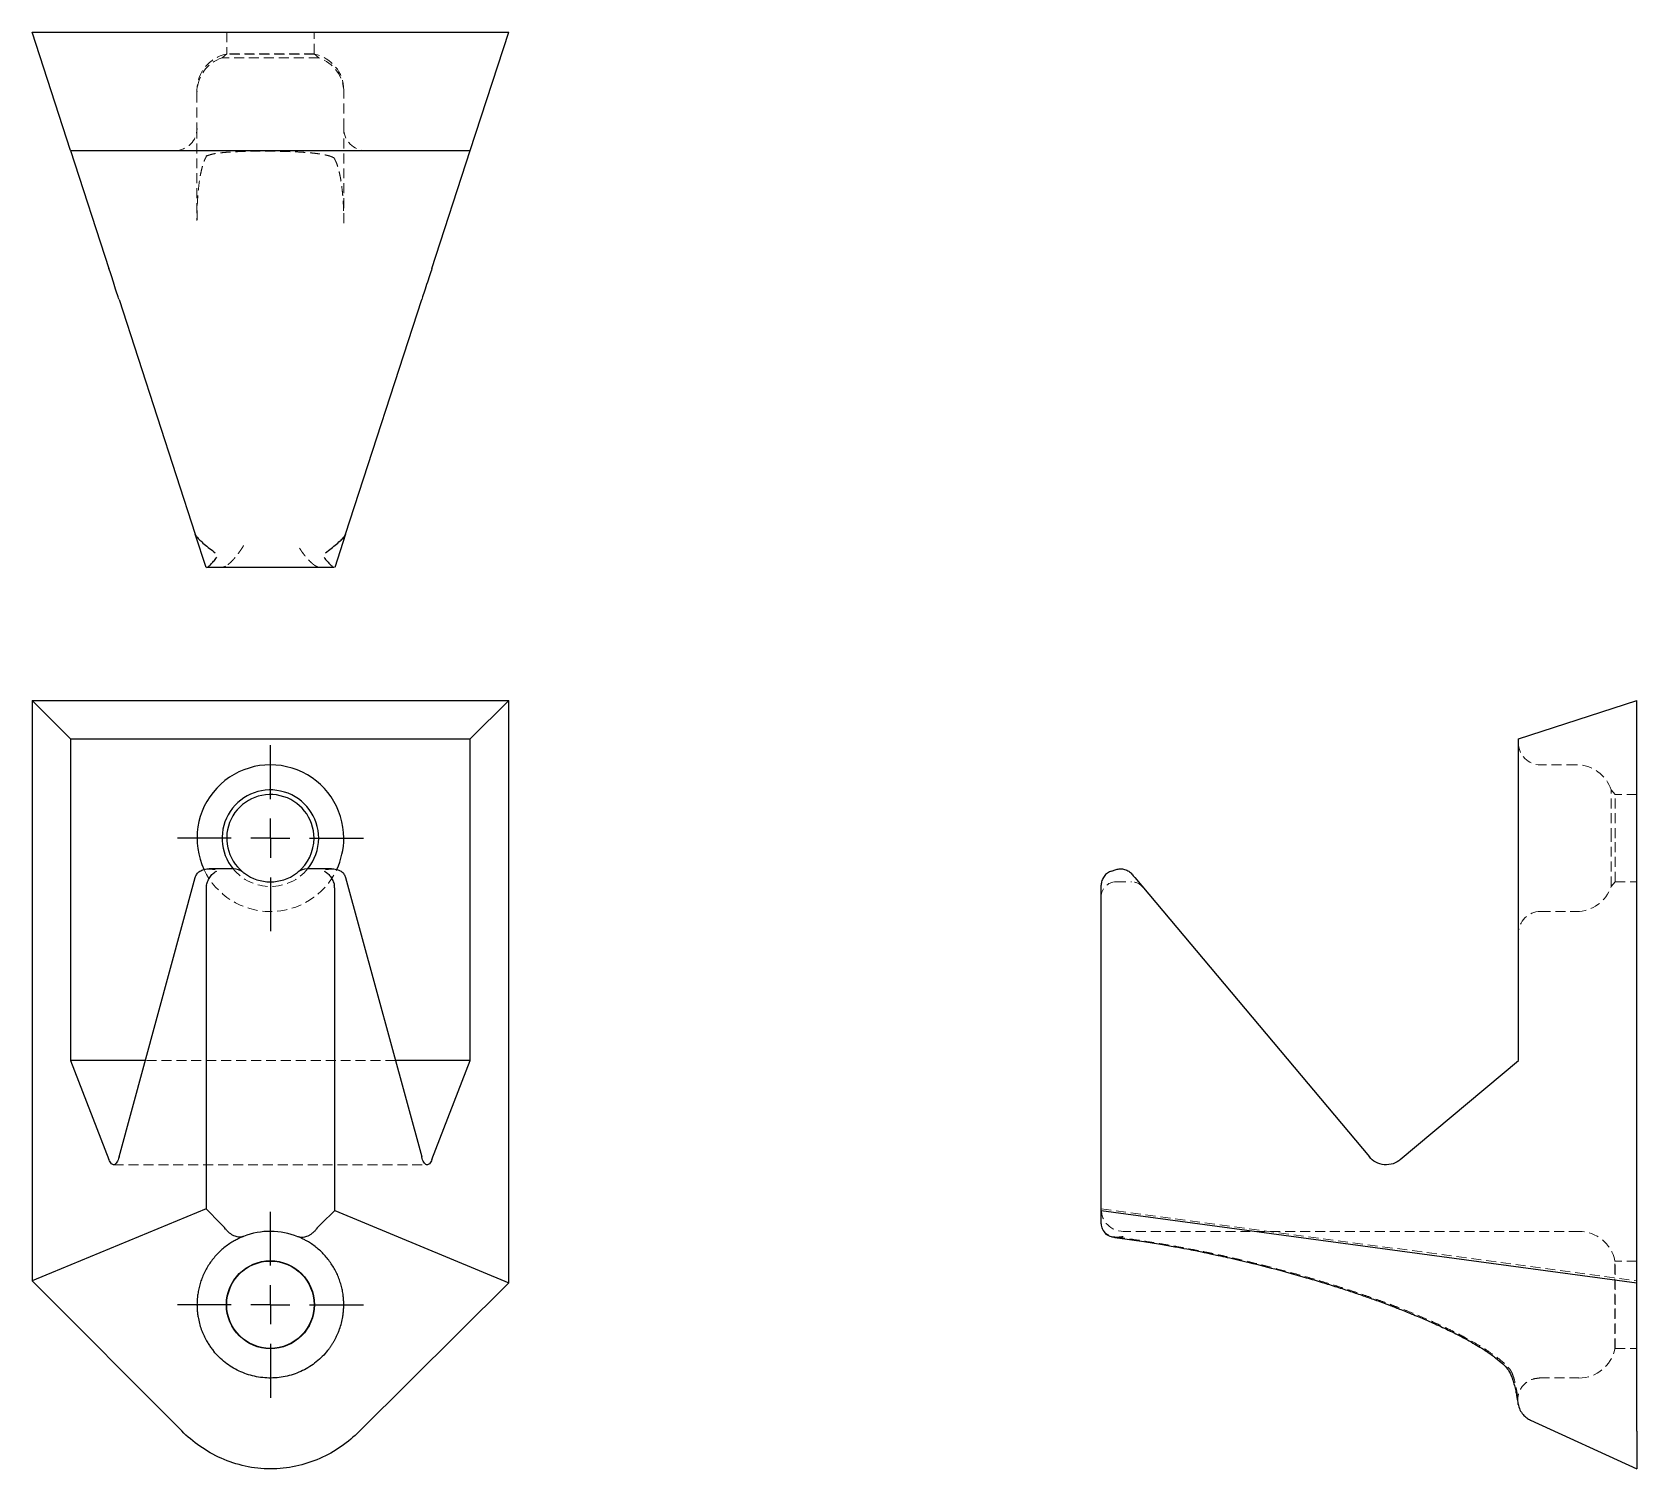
# Model space of a CAD drawing. Header units: millimetres. Extents: x 53 to 257, y 9 to 192.
import ezdxf

# ---------------------------------------------------------------- set-up
doc = ezdxf.new("R2010")
doc.units = ezdxf.units.MM
doc.linetypes.add('HIDDEN', pattern=[1.905, 1.27, -0.635])
doc.layers.add('10', color=7, linetype='Continuous')

# ---------------------------------------------------------------- blocks, each defined once
blk = doc.blocks.new('SW_CENTERMARKSYMBOL_0')
at = {"layer": '10', "color": 0}
for p, q in [((0, 5), (0, 11.86)), ((0, 0), (0, 2.5)), ((-5, 0), (-11.86, 0)), ((0, 0), (-2.5, 0)), ((0, 0), (0, -2.5)), ((0, 0), (2.5, 0)), ((5, 0), (11.86, 0)), ((0, -5), (0, -11.86))]:
    blk.add_line(p, q, dxfattribs=at)
blk = doc.blocks.new('SW_CENTERMARKSYMBOL_1')
at = {"layer": '10', "color": 0}
for p, q in [((0, 5), (0, 11.86)), ((0, 0), (0, 2.5)), ((-5, 0), (-11.86, 0)), ((0, 0), (-2.5, 0)), ((0, 0), (0, -2.5)), ((0, 0), (2.5, 0)), ((5, 0), (11.86, 0)), ((0, -5), (0, -11.86))]:
    blk.add_line(p, q, dxfattribs=at)

msp = doc.modelspace()

# ---------------------------------------------------------------- linework, layer by layer
at = {"color": 7, "linetype": 'Continuous', "lineweight": 25}
for p, q in [((52.61, 192.27), (113.39, 192.27)), ((57.52, 177.16), (52.61, 192.27)), ((108.48, 177.16), (113.39, 192.27)), ((57.52, 177.16), (108.48, 177.16)), ((57.52, 177.16), (62.41, 162.1)), ((103.59, 162.1), (108.48, 177.16)), ((63.7, 158.15), (73.42, 128.23)), ((92.58, 128.23), (102.3, 158.15)), ((74.8, 123.96), (73.42, 128.23)), ((92.58, 128.23), (91.2, 123.96)), ((78.57, 123.96), (74.85, 123.96)), ((87.43, 123.96), (78.57, 123.96)), ((91.15, 123.96), (87.43, 123.96)), ((52.61, 107), (52.61, 32.95)), ((57.52, 102.09), (52.61, 107)), ((52.61, 107), (113.39, 107)), ((108.48, 102.09), (113.39, 107)), ((113.39, 32.71), (113.39, 107)), ((242.16, 102.09), (257.27, 107)), ((257.27, 32.71), (257.27, 107)), ((57.52, 102.09), (57.52, 61.04)), ((57.52, 102.09), (108.48, 102.09)), ((108.48, 61.04), (108.48, 102.09)), ((242.16, 61.04), (242.16, 102.09)), ((63.7, 48.75), (73.42, 84.41)), ((78.32, 85.51), (75.19, 85.51)), ((90.81, 85.51), (87.68, 85.51)), ((92.58, 84.41), (102.3, 48.75)), ((190.26, 85.23), (190.85, 85.42)), ((193.23, 84.41), (223.15, 48.75)), ((74.8, 83.02), (74.8, 42.12)), ((91.2, 41.93), (91.2, 83.02)), ((188.96, 41.93), (188.96, 83.02)), ((57.52, 61.04), (62.41, 48.41)), ((67.05, 61.04), (57.52, 61.04)), ((108.48, 61.04), (98.95, 61.04)), ((103.59, 48.41), (108.48, 61.04)), ((227.1, 48.41), (242.16, 61.04)), ((74.8, 42.12), (52.61, 32.95)), ((74.8, 42.12), (76.64, 40.28)), ((89.46, 40.21), (91.2, 41.93)), ((91.2, 41.93), (113.39, 32.71)), ((188.96, 40.21), (188.96, 41.93)), ((188.96, 41.93), (257.27, 32.71)), ((52.61, 32.95), (71.7, 13.79)), ((94.35, 13.75), (113.39, 32.71)), ((257.27, 13.75), (257.27, 32.71)), ((243.7, 15.19), (257.27, 8.95))]:
    msp.add_line(p, q, dxfattribs=at)
at = {"color": 7, "linetype": 'HIDDEN', "lineweight": 18}
for p, q in [((77.43, 192.27), (77.43, 189.5)), ((88.57, 189.5), (88.57, 192.27)), ((77.43, 189.5), (76.84, 189)), ((89.16, 189), (76.84, 189)), ((88.61, 189.47), (77.39, 189.47)), ((88.57, 189.5), (77.43, 189.5)), ((89.16, 189), (88.57, 189.5)), ((73.64, 184.88), (73.64, 184.56)), ((73.64, 184.56), (73.64, 179.97)), ((92.36, 184.56), (92.36, 184.88)), ((92.36, 179.97), (92.36, 184.56)), ((73.64, 179.97), (73.64, 168.24)), ((92.36, 167.9), (92.36, 179.97)), ((74.9, 176.5), (74.78, 176.43)), ((249.56, 98.78), (244.97, 98.78)), ((254, 89.42), (254, 95.59)), ((254.5, 94.99), (254, 95.59)), ((254.5, 89.42), (254.5, 94.99)), ((257.27, 94.99), (254.5, 94.99)), ((254, 83.26), (254, 89.42)), ((254.5, 83.85), (254.5, 89.42)), ((79.5, 85.09), (79.64, 84.98)), ((86.36, 84.98), (86.5, 85.09)), ((190.83, 83.85), (192.82, 83.85)), ((254, 83.26), (254.5, 83.85)), ((254.5, 83.85), (257.27, 83.85)), ((244.97, 80.07), (249.56, 80.07)), ((98.95, 61.04), (67.05, 61.04)), ((63, 47.75), (103, 47.75)), ((188.96, 42.12), (257.27, 32.95)), ((249.88, 39.26), (191.77, 39.26)), ((254.47, 24.3), (254.47, 35.51)), ((254.5, 35.47), (254.47, 35.51)), ((254.5, 29.9), (254.5, 35.47)), ((257.27, 35.47), (254.5, 35.47)), ((254.5, 24.33), (254.5, 29.9)), ((254.47, 24.3), (254.5, 24.33)), ((254.5, 24.33), (257.27, 24.33)), ((244.87, 20.55), (249.88, 20.55)), ((242.09, 17.36), (242.09, 17.36))]:
    msp.add_line(p, q, dxfattribs=at)
at = {"color": 7, "linetype": 'Continuous', "lineweight": 25}
for radius in [5.61, 5.57]:
    msp.add_circle((83, 29.9), radius, dxfattribs=at)
at = {"color": 7, "linetype": 'HIDDEN', "lineweight": 18}
for centre, radius, start, end in [((78.32, 184.88), 4.68, 101.4389, 180), ((78.32, 184.56), 4.68, 108.5117, 180), ((87.68, 184.88), 4.68, 0, 78.5611), ((87.68, 184.56), 4.68, 0, 71.4883), ((70.84, 179.97), 2.81, 270, 0), ((95.16, 179.97), 2.81, 180, 270), ((244.97, 101.59), 2.81, 180, 270), ((249.56, 94.1), 4.68, 18.5117, 90), ((83, 89.42), 9.36, 205.4108, 334.6232), ((83, 89.42), 6.16, 219.4064, 320.5936), ((190.83, 81.98), 1.87, 90, 180), ((192.82, 81.98), 1.87, 40, 90), ((249.56, 84.75), 4.68, 270, 341.4883), ((244.97, 77.26), 2.81, 90, 180), ((191.77, 42.07), 2.81, 180, 270), ((249.88, 34.58), 4.68, 11.4389, 90), ((249.88, 25.22), 4.68, 270, 348.5611)]:
    msp.add_arc(centre, radius, start, end, dxfattribs=at)
at = {"color": 7, "linetype": 'Continuous', "lineweight": 25}
for centre, radius, start, end in [((83, 89.42), 9.36, 0, 205.4108), ((83, 89.42), 6.16, 0, 219.4064), ((83, 89.42), 5.57, 0, 231.0184), ((83, 89.42), 5.57, 308.9816, 0), ((83, 89.42), 6.16, 320.5936, 0), ((83, 89.42), 9.36, 334.6232, 0), ((78.32, 83.64), 1.87, 51.0184, 90), ((83, 89.42), 5.57, 233.4584, 306.5416), ((87.68, 83.64), 1.87, 90, 128.9816), ((83, 29.9), 9.36, 68.0149, 111.3637)]:
    msp.add_arc(centre, radius, start, end, dxfattribs=at)
at = {"color": 7, "linetype": 'HIDDEN', "lineweight": 18}
for points, knots in [([(73.64, 168.24), (73.64, 168.55), (73.64, 169.25), (73.68, 170.44), (73.77, 171.73), (73.89, 172.93), (74.04, 173.88), (74.19, 174.59), (74.33, 175.15), (74.48, 175.61), (74.64, 176.03), (74.82, 176.39), (74.94, 176.53), (74.92, 176.52), (74.92, 176.51)], [0, 0, 0, 0, 0.10076, 0.222886, 0.360632, 0.485534, 0.590112, 0.663803, 0.72917, 0.79301, 0.849609, 0.912478, 0.988247, 1, 1, 1, 1]), ([(74.79, 176.44), (74.99, 176.51), (75.38, 176.66), (76.08, 176.79), (76.88, 176.9), (77.72, 176.96), (78.66, 177.01), (79.61, 177.05), (80.72, 177.07), (81.94, 177.07), (83.3, 177.07), (84.66, 177.04), (85.98, 177), (86.99, 176.95), (87.81, 176.89), (88.49, 176.83), (89.12, 176.75), (89.7, 176.66), (90.23, 176.55), (90.73, 176.41), (91, 176.28), (91.14, 176.22)], [0, 0, 0, 0, 0.059347, 0.114614, 0.16464, 0.225699, 0.271983, 0.322881, 0.38071, 0.444721, 0.510626, 0.587539, 0.650654, 0.71523, 0.751019, 0.788558, 0.831828, 0.869201, 0.910359, 0.954345, 1, 1, 1, 1]), ([(91.09, 176.24), (91.09, 176.25), (91.06, 176.26), (91.16, 176.15), (91.28, 175.91), (91.46, 175.51), (91.65, 174.95), (91.8, 174.34), (91.92, 173.77), (92.02, 173.18), (92.12, 172.45), (92.22, 171.57), (92.29, 170.55), (92.35, 169.31), (92.35, 168.39), (92.36, 167.9)], [0, 0, 0, 0, 0.011566, 0.071113, 0.129338, 0.182563, 0.272453, 0.353282, 0.400533, 0.462193, 0.548614, 0.63211, 0.733768, 0.855679, 1, 1, 1, 1]), ([(79.59, 126.77), (79.56, 126.72), (79.48, 126.59), (79.35, 126.38), (79.2, 126.16), (79.01, 125.89), (78.78, 125.57), (78.48, 125.2), (78.18, 124.87), (77.92, 124.61), (77.72, 124.43), (77.56, 124.31), (77.41, 124.2), (77.32, 124.15), (77.28, 124.12)], [0, 0, 0, 0, 0.042467, 0.125593, 0.195313, 0.250844, 0.384952, 0.499734, 0.630568, 0.750012, 0.815013, 0.878321, 0.939968, 1, 1, 1, 1]), ([(88.84, 124.12), (88.81, 124.13), (88.75, 124.17), (88.65, 124.23), (88.55, 124.3), (88.45, 124.38), (88.34, 124.47), (88.17, 124.62), (87.92, 124.86), (87.62, 125.19), (87.32, 125.57), (87.08, 125.88), (86.89, 126.16), (86.75, 126.38), (86.61, 126.59), (86.53, 126.72), (86.5, 126.77)], [0, 0, 0, 0, 0.0398654, 0.0804361, 0.1217282, 0.1637544, 0.2065247, 0.2500471, 0.3694696, 0.5003107, 0.6150502, 0.7491741, 0.804802, 0.8745633, 0.9572386, 1, 1, 1, 1]), ([(191.77, 38.62), (191.72, 38.61), (191.59, 38.58), (191.38, 38.55), (191.16, 38.53), (190.89, 38.52), (190.57, 38.54), (190.2, 38.63), (189.87, 38.77), (189.61, 38.94), (189.43, 39.1), (189.31, 39.24), (189.2, 39.4), (189.15, 39.51), (189.12, 39.56)], [0, 0, 0, 0, 0.042467, 0.125593, 0.195313, 0.250844, 0.384952, 0.499734, 0.630568, 0.750012, 0.815013, 0.878321, 0.939968, 1, 1, 1, 1]), ([(190.68, 38.52), (190.77, 38.5), (191.12, 38.44), (191.5, 38.52), (191.77, 38.58)], [0, 0, 0, 0, 0.272599, 1, 1, 1, 1]), ([(190.7, 38.53), (191.22, 38.47), (192.64, 38.3), (194.85, 37.96), (197.21, 37.58), (199.24, 37.21), (200.89, 36.89), (202.25, 36.62), (203.44, 36.37), (204.61, 36.12), (205.84, 35.84), (207.51, 35.46), (209.7, 34.92), (212.42, 34.21), (215.29, 33.42), (217.84, 32.65), (219.95, 31.99), (221.6, 31.44), (223.14, 30.91), (224.58, 30.4), (225.91, 29.91), (227.24, 29.4), (228.61, 28.85), (230.13, 28.22), (231.77, 27.49), (233.57, 26.65), (235.25, 25.79), (236.79, 24.93), (238.11, 24.12), (239.23, 23.35), (240.11, 22.65), (240.72, 22.07), (241.16, 21.57), (241.3, 21.3), (241.36, 21.18)], [0, 0, 0, 0, 0.029634, 0.08075, 0.125844, 0.164326, 0.19582, 0.220102, 0.241376, 0.263125, 0.286281, 0.310819, 0.358078, 0.409691, 0.465254, 0.52074, 0.554201, 0.585626, 0.615023, 0.642445, 0.667957, 0.691715, 0.719005, 0.747718, 0.780205, 0.815542, 0.854138, 0.882188, 0.910821, 0.938635, 0.957961, 0.975089, 0.989239, 1, 1, 1, 1]), ([(241.36, 21.18), (241.45, 20.92), (241.64, 20.38), (241.81, 19.64), (241.94, 18.96), (242.02, 18.39), (242.07, 17.93), (242.09, 17.58), (242.1, 17.47), (242.1, 17.41)], [0, 0, 0, 0, 0.130971, 0.267068, 0.409065, 0.553966, 0.700982, 0.850606, 1, 1, 1, 1]), ([(242.12, 17.25), (242.09, 17.48), (242.04, 17.93), (242.18, 18.62), (242.47, 19.25), (242.89, 19.77), (243.39, 20.14), (244.04, 20.46), (244.55, 20.51), (244.87, 20.55)], [0, 0, 0, 0, 0.142591, 0.28678, 0.428513, 0.563951, 0.690131, 0.805272, 1, 1, 1, 1])]:
    msp.add_open_spline(points, degree=3, knots=knots, dxfattribs=at)
at = {"color": 7, "linetype": 'Continuous', "lineweight": 25}
for points, knots in [([(63.7, 158.15), (63.63, 158.36), (63.54, 158.64), (63.33, 159.29), (63.2, 159.67), (62.95, 160.44), (62.83, 160.83), (62.6, 161.54), (62.49, 161.85), (62.41, 162.1)], [0, 0, 0, 0, 0.25, 0.25, 0.5, 0.5, 0.75, 0.75, 1, 1, 1, 1]), ([(103.59, 162.1), (103.51, 161.85), (103.4, 161.54), (103.17, 160.83), (103.05, 160.44), (102.8, 159.67), (102.67, 159.29), (102.46, 158.64), (102.37, 158.36), (102.3, 158.15)], [0, 0, 0, 0, 0.25, 0.25, 0.5, 0.5, 0.75, 0.75, 1, 1, 1, 1]), ([(73.62, 127.87), (73.71, 127.75), (73.83, 127.62), (74.15, 127.31), (74.34, 127.13), (74.77, 126.76), (75, 126.57), (75.49, 126.2), (75.73, 126.02), (75.97, 125.85)], [0, 0, 0, 0, 0.25, 0.25, 0.5, 0.5, 0.75, 0.75, 1, 1, 1, 1]), ([(90.03, 125.85), (90.27, 126.02), (90.51, 126.2), (91, 126.57), (91.23, 126.76), (91.66, 127.13), (91.85, 127.31), (92.17, 127.62), (92.29, 127.75), (92.38, 127.87)], [0, 0, 0, 0, 0.25, 0.25, 0.5, 0.5, 0.75, 0.75, 1, 1, 1, 1]), ([(74.85, 123.96), (74.89, 123.96), (74.96, 123.99), (75.13, 124.11), (75.23, 124.2), (75.47, 124.44), (75.61, 124.59), (75.89, 124.91), (76.03, 125.08), (76.16, 125.26)], [0, 0, 0, 0, 0.25, 0.25, 0.5, 0.5, 0.75, 0.75, 1, 1, 1, 1]), ([(89.84, 125.26), (89.97, 125.08), (90.11, 124.91), (90.39, 124.59), (90.53, 124.44), (90.77, 124.2), (90.87, 124.11), (91.04, 123.99), (91.11, 123.96), (91.15, 123.96)], [0, 0, 0, 0, 0.25, 0.25, 0.5, 0.5, 0.75, 0.75, 1, 1, 1, 1]), ([(73.62, 84.84), (73.71, 84.98), (73.83, 85.1), (74.15, 85.3), (74.34, 85.39), (74.77, 85.49), (75, 85.51), (75.49, 85.51), (75.73, 85.47), (75.97, 85.42)], [0, 0, 0, 0, 0.25, 0.25, 0.5, 0.5, 0.75, 0.75, 1, 1, 1, 1]), ([(74.85, 83.45), (74.89, 83.63), (74.96, 83.82), (75.13, 84.2), (75.23, 84.38), (75.47, 84.71), (75.61, 84.85), (75.89, 85.08), (76.03, 85.17), (76.16, 85.23)], [0, 0, 0, 0, 0.25, 0.25, 0.5, 0.5, 0.75, 0.75, 1, 1, 1, 1]), ([(89.84, 85.23), (89.97, 85.17), (90.11, 85.08), (90.39, 84.85), (90.53, 84.71), (90.77, 84.38), (90.87, 84.2), (91.04, 83.82), (91.11, 83.63), (91.15, 83.45)], [0, 0, 0, 0, 0.25, 0.25, 0.5, 0.5, 0.75, 0.75, 1, 1, 1, 1]), ([(90.03, 85.42), (90.27, 85.47), (90.51, 85.51), (91, 85.51), (91.23, 85.49), (91.66, 85.39), (91.85, 85.3), (92.17, 85.1), (92.29, 84.98), (92.38, 84.84)], [0, 0, 0, 0, 0.25, 0.25, 0.5, 0.5, 0.75, 0.75, 1, 1, 1, 1]), ([(190.26, 85.23), (190.08, 85.17), (189.91, 85.08), (189.59, 84.85), (189.44, 84.71), (189.2, 84.38), (189.11, 84.2), (188.99, 83.82), (188.96, 83.63), (188.96, 83.45)], [0, 0, 0, 0, 0.25, 0.25, 0.5, 0.5, 0.75, 0.75, 1, 1, 1, 1]), ([(190.85, 85.42), (191.02, 85.47), (191.2, 85.51), (191.57, 85.51), (191.76, 85.49), (192.13, 85.39), (192.31, 85.3), (192.62, 85.1), (192.75, 84.98), (192.87, 84.84)], [0, 0, 0, 0, 0.25, 0.25, 0.5, 0.5, 0.75, 0.75, 1, 1, 1, 1]), ([(63.7, 48.75), (63.63, 48.5), (63.54, 48.27), (63.33, 47.91), (63.2, 47.8), (62.95, 47.73), (62.83, 47.78), (62.6, 48.01), (62.49, 48.19), (62.41, 48.41)], [0, 0, 0, 0, 0.25, 0.25, 0.5, 0.5, 0.75, 0.75, 1, 1, 1, 1]), ([(103.59, 48.41), (103.51, 48.19), (103.4, 48.01), (103.17, 47.78), (103.05, 47.73), (102.8, 47.8), (102.67, 47.91), (102.46, 48.27), (102.37, 48.5), (102.3, 48.75)], [0, 0, 0, 0, 0.25, 0.25, 0.5, 0.5, 0.75, 0.75, 1, 1, 1, 1]), ([(227.1, 48.41), (226.85, 48.19), (226.54, 48.01), (225.83, 47.78), (225.44, 47.73), (224.67, 47.8), (224.29, 47.91), (223.64, 48.27), (223.36, 48.5), (223.15, 48.75)], [0, 0, 0, 0, 0.25, 0.25, 0.5, 0.5, 0.75, 0.75, 1, 1, 1, 1]), ([(79.59, 38.62), (79.56, 38.61), (79.48, 38.58), (79.35, 38.55), (79.2, 38.53), (79.01, 38.52), (78.78, 38.54), (78.48, 38.63), (78.18, 38.77), (77.92, 38.94), (77.72, 39.1), (77.56, 39.24), (77.41, 39.4), (77.32, 39.51), (77.28, 39.56)], [0, 0, 0, 0, 0.042467, 0.125593, 0.195313, 0.250844, 0.384952, 0.499734, 0.630568, 0.750012, 0.815013, 0.878321, 0.939968, 1, 1, 1, 1]), ([(88.84, 39.52), (88.81, 39.48), (88.75, 39.4), (88.65, 39.3), (88.55, 39.19), (88.45, 39.1), (88.34, 39.01), (88.17, 38.87), (87.92, 38.72), (87.62, 38.58), (87.32, 38.5), (87.08, 38.48), (86.89, 38.48), (86.75, 38.5), (86.61, 38.54), (86.53, 38.57), (86.5, 38.58)], [0, 0, 0, 0, 0.0398654, 0.0804361, 0.1217282, 0.1637544, 0.2065247, 0.2500471, 0.3694696, 0.5003107, 0.6150502, 0.7491741, 0.804802, 0.8745633, 0.9572386, 1, 1, 1, 1]), ([(189.12, 39.52), (189.25, 39.3), (189.52, 38.87), (190.11, 38.57), (190.52, 38.54), (190.68, 38.52)], [0, 0, 0, 0, 0.380901, 0.763199, 1, 1, 1, 1]), ([(79.59, 38.62), (79.51, 38.59), (79.35, 38.52), (79.11, 38.42), (78.87, 38.3), (78.62, 38.18), (78.27, 37.98), (77.79, 37.69), (77.22, 37.28), (76.67, 36.81), (76, 36.14), (75.25, 35.22), (74.65, 34.17), (74.26, 33.28), (74.03, 32.61), (73.86, 31.94), (73.75, 31.33), (73.68, 30.8), (73.65, 30.36), (73.64, 30.05), (73.64, 29.9)], [0, 0, 0, 0, 0.022647, 0.04619, 0.070628, 0.095963, 0.122193, 0.183173, 0.253387, 0.321245, 0.389911, 0.527353, 0.661049, 0.726608, 0.786613, 0.845864, 0.900425, 0.935473, 0.968663, 1, 1, 1, 1]), ([(92.36, 29.9), (92.36, 29.99), (92.36, 30.17), (92.34, 30.43), (92.32, 30.7), (92.3, 30.97), (92.25, 31.38), (92.15, 31.92), (91.97, 32.59), (91.75, 33.26), (91.37, 34.13), (90.78, 35.17), (90.04, 36.09), (89.38, 36.76), (88.84, 37.23), (88.28, 37.64), (87.76, 37.97), (87.3, 38.22), (86.9, 38.41), (86.63, 38.53), (86.5, 38.58)], [0, 0, 0, 0, 0.018643, 0.037947, 0.057913, 0.078543, 0.099837, 0.154452, 0.213719, 0.273702, 0.339188, 0.47269, 0.609927, 0.678514, 0.746326, 0.816621, 0.877558, 0.92087, 0.961683, 1, 1, 1, 1]), ([(190.68, 38.49), (191.1, 38.43), (192.34, 38.28), (194.29, 37.99), (196.42, 37.65), (198.24, 37.32), (199.73, 37.05), (200.87, 36.82), (201.71, 36.65), (202.42, 36.51), (203.11, 36.36), (204, 36.17), (205.09, 35.93), (206.41, 35.62), (208.58, 35.11), (211.5, 34.37), (214.6, 33.5), (217.08, 32.77), (218.96, 32.18), (220.72, 31.61), (222.33, 31.07), (223.64, 30.61), (224.78, 30.19), (225.89, 29.78), (227.26, 29.25), (228.85, 28.61), (230.62, 27.86), (232.52, 27.01), (234.45, 26.06), (236.35, 25.04), (237.96, 24.06), (239.23, 23.16), (240.13, 22.41), (240.78, 21.75), (241.01, 21.34), (241.11, 21.16)], [0, 0, 0, 0, 0.024607, 0.070973, 0.111896, 0.146897, 0.175658, 0.196842, 0.212231, 0.22391, 0.237106, 0.252059, 0.274299, 0.299539, 0.326958, 0.398428, 0.465868, 0.504157, 0.540231, 0.573964, 0.604856, 0.633285, 0.649405, 0.671009, 0.697704, 0.728941, 0.763987, 0.801887, 0.841431, 0.881112, 0.919089, 0.945151, 0.967966, 0.986465, 1, 1, 1, 1]), ([(73.64, 29.9), (73.64, 29.81), (73.64, 29.64), (73.66, 29.37), (73.68, 29.1), (73.7, 28.84), (73.74, 28.58), (73.8, 28.15), (73.93, 27.56), (74.13, 26.9), (74.33, 26.38), (74.49, 26.01), (74.66, 25.65), (74.84, 25.33), (75, 25.05), (75.14, 24.83), (75.29, 24.61), (75.44, 24.39), (75.6, 24.18), (75.71, 24.03), (75.77, 23.96)], [0, 0, 0, 0, 0.062733, 0.123309, 0.181734, 0.238016, 0.292163, 0.344184, 0.495976, 0.628431, 0.689304, 0.745576, 0.797397, 0.844959, 0.874482, 0.902367, 0.928722, 0.953674, 0.977374, 1, 1, 1, 1]), ([(90.29, 24.04), (90.32, 24.08), (90.39, 24.16), (90.49, 24.29), (90.58, 24.41), (90.67, 24.54), (90.76, 24.67), (90.85, 24.8), (90.93, 24.94), (91.01, 25.07), (91.09, 25.21), (91.21, 25.42), (91.37, 25.7), (91.54, 26.06), (91.69, 26.43), (91.88, 26.94), (92.08, 27.6), (92.22, 28.27), (92.3, 28.87), (92.35, 29.39), (92.35, 29.73), (92.36, 29.9)], [0, 0, 0, 0, 0.013571, 0.027526, 0.041902, 0.056732, 0.072047, 0.087876, 0.104243, 0.121172, 0.138683, 0.156795, 0.204771, 0.256941, 0.313477, 0.374514, 0.506924, 0.658179, 0.763779, 0.877701, 1, 1, 1, 1]), ([(90.29, 24.04), (90.08, 23.78), (89.86, 23.53), (89.38, 23.05), (89.12, 22.82), (88.31, 22.17), (87.73, 21.8), (86.79, 21.34), (86.47, 21.2), (85.81, 20.97), (85.48, 20.87), (84.8, 20.71), (84.46, 20.65), (83.76, 20.57), (83.41, 20.55), (82.36, 20.54), (81.67, 20.61), (80.64, 20.84), (80.3, 20.94), (79.64, 21.16), (79.32, 21.29), (78.69, 21.59), (78.39, 21.76), (77.79, 22.12), (77.5, 22.32), (76.69, 22.96), (76.2, 23.44), (75.77, 23.96)], [0, 0, 0, 0, 0.0625, 0.0625, 0.125, 0.125, 0.25, 0.25, 0.3125, 0.3125, 0.375, 0.375, 0.4375, 0.4375, 0.5, 0.5, 0.625, 0.625, 0.6875, 0.6875, 0.75, 0.75, 0.8125, 0.8125, 0.875, 0.875, 1, 1, 1, 1]), ([(241.11, 21.16), (241.22, 20.89), (241.44, 20.35), (241.66, 19.59), (241.82, 18.9), (241.94, 18.29), (242.02, 17.8), (242.07, 17.44), (242.11, 17.2), (242.12, 17.16), (242.13, 17.14)], [0, 0, 0, 0, 0.112443, 0.2311, 0.353119, 0.478411, 0.607287, 0.736912, 0.867594, 1, 1, 1, 1]), ([(242.11, 17.24), (242.18, 16.98), (242.31, 16.5), (242.72, 15.9), (243.19, 15.46), (243.54, 15.27), (243.7, 15.19)], [0, 0, 0, 0, 0.2902199, 0.5555723, 0.7921964, 1, 1, 1, 1]), ([(94.35, 13.75), (93.65, 13.05), (92.87, 12.39), (91.18, 11.22), (90.26, 10.7), (88.32, 9.85), (87.29, 9.51), (85.18, 9.06), (84.1, 8.95), (81.93, 8.95), (80.84, 9.07), (78.73, 9.53), (77.71, 9.87), (75.77, 10.73), (74.86, 11.25), (73.17, 12.43), (72.39, 13.09), (71.7, 13.79)], [0, 0, 0, 0, 0.125, 0.125, 0.25, 0.25, 0.375, 0.375, 0.5, 0.5, 0.625, 0.625, 0.75, 0.75, 0.875, 0.875, 1, 1, 1, 1]), ([(257.27, 13.75), (257.27, 13.24), (257.27, 12.2), (257.27, 10.94), (257.27, 9.92), (257.27, 9.25), (257.27, 8.94), (257.27, 8.98), (257.27, 8.99)], [0, 0, 0, 0, 0.1786519, 0.3625593, 0.5505042, 0.7412455, 0.9335712, 1, 1, 1, 1])]:
    msp.add_open_spline(points, degree=3, knots=knots, dxfattribs=at)
for points in [[(73.42, 128.23), (73.46, 128.1), (73.53, 127.98), (73.62, 127.87)], [(92.38, 127.87), (92.47, 127.98), (92.54, 128.1), (92.58, 128.23)], [(73.42, 84.41), (73.46, 84.56), (73.53, 84.7), (73.62, 84.84)], [(79.5, 85.09), (79.56, 85.04), (79.62, 85), (79.68, 84.95)], [(86.32, 84.95), (86.38, 85), (86.44, 85.04), (86.5, 85.09)], [(92.38, 84.84), (92.47, 84.7), (92.54, 84.56), (92.58, 84.41)], [(192.87, 84.84), (192.98, 84.7), (193.1, 84.56), (193.23, 84.41)], [(74.85, 83.45), (74.82, 83.31), (74.8, 83.17), (74.8, 83.02)], [(91.2, 83.02), (91.2, 83.17), (91.18, 83.31), (91.15, 83.45)], [(188.96, 83.02), (188.96, 83.17), (188.96, 83.31), (188.96, 83.45)], [(77.28, 39.56), (77.09, 39.81), (76.87, 40.04), (76.64, 40.28)], [(89.46, 40.21), (89.24, 39.98), (89.03, 39.75), (88.84, 39.52)], [(188.96, 40.21), (188.96, 39.98), (189.01, 39.75), (189.12, 39.52)]]:
    msp.add_open_spline(points, degree=3, dxfattribs=at)
at = {"color": 7, "linetype": 'HIDDEN', "lineweight": 18}
for points in [[(77.28, 124.12), (77.09, 124.02), (76.87, 123.96), (76.64, 123.96)], [(89.46, 123.96), (89.24, 123.96), (89.03, 124.01), (88.84, 124.12)], [(189.12, 39.56), (189.02, 39.81), (188.96, 40.04), (188.96, 40.28)]]:
    msp.add_open_spline(points, degree=3, dxfattribs=at)

# ---------------------------------------------------------------- block references
at = {"layer": '10'}
for name, p in [('SW_CENTERMARKSYMBOL_0', (83, 89.42)), ('SW_CENTERMARKSYMBOL_1', (83, 29.9))]:
    msp.add_blockref(name, p, dxfattribs=at)

doc.saveas('drawing.dxf')
